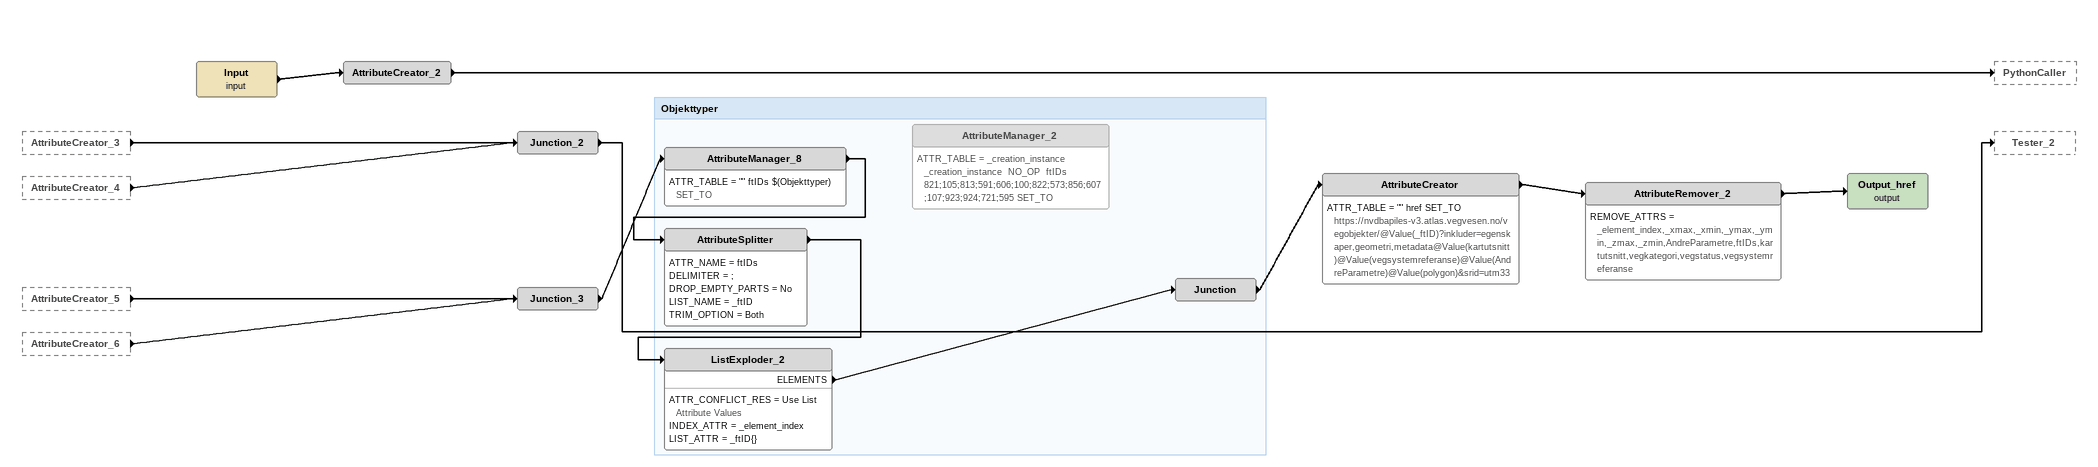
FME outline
AttributeCreator_3 [outside]
    -> Junction_2
AttributeCreator_4 [outside]
    -> Junction_2
AttributeCreator_5 [outside]
    -> Junction_3
AttributeCreator_6 [outside]
    -> Junction_3
Input (input)
    -> AttributeCreator_2
AttributeCreator_2
    -> PythonCaller
Junction_2
    -> Tester_2
Junction_3
    -> AttributeManager_8
AttributeCreator
    ATTR_TABLE = "" href SET_TO https://nvdbapiles-v3.atlas.vegvesen.no/vegobjekter/@Value(_ftID)?inkluder=egenskaper,geometri,metadata@Value(kartutsnitt)@Value(vegsystemreferanse)@Value(AndreParametre)@Value(polygon)&srid=utm33
    -> AttributeRemover_2
AttributeRemover_2
    REMOVE_ATTRS = _element_index,_xmax,_xmin,_ymax,_ymin,_zmax,_zmin,AndreParametre,ftIDs,kartutsnitt,vegkategori,vegstatus,vegsystemreferanse
    -> Output_href (output)
Output_href (output)

Bookmark: Objekttyper
AttributeManager_8
    ATTR_TABLE = "" ftIDs $(Objekttyper) SET_TO
    -> AttributeSplitter
AttributeSplitter
    ATTR_NAME = ftIDs
    DELIMITER = ;
    DROP_EMPTY_PARTS = No
    LIST_NAME = _ftID
    TRIM_OPTION = Both
    -> ListExploder_2
ListExploder_2
    ATTR_CONFLICT_RES = Use List Attribute Values
    INDEX_ATTR = _element_index
    LIST_ATTR = _ftID{}
    ELEMENTS -> Junction
Junction
    -> AttributeCreator
AttributeManager_2 [off]
    ATTR_TABLE = _creation_instance _creation_instance  NO_OP  ftIDs 821;105;813;591;606;100;822;573;856;607;107;923;924;721;595 SET_TO
